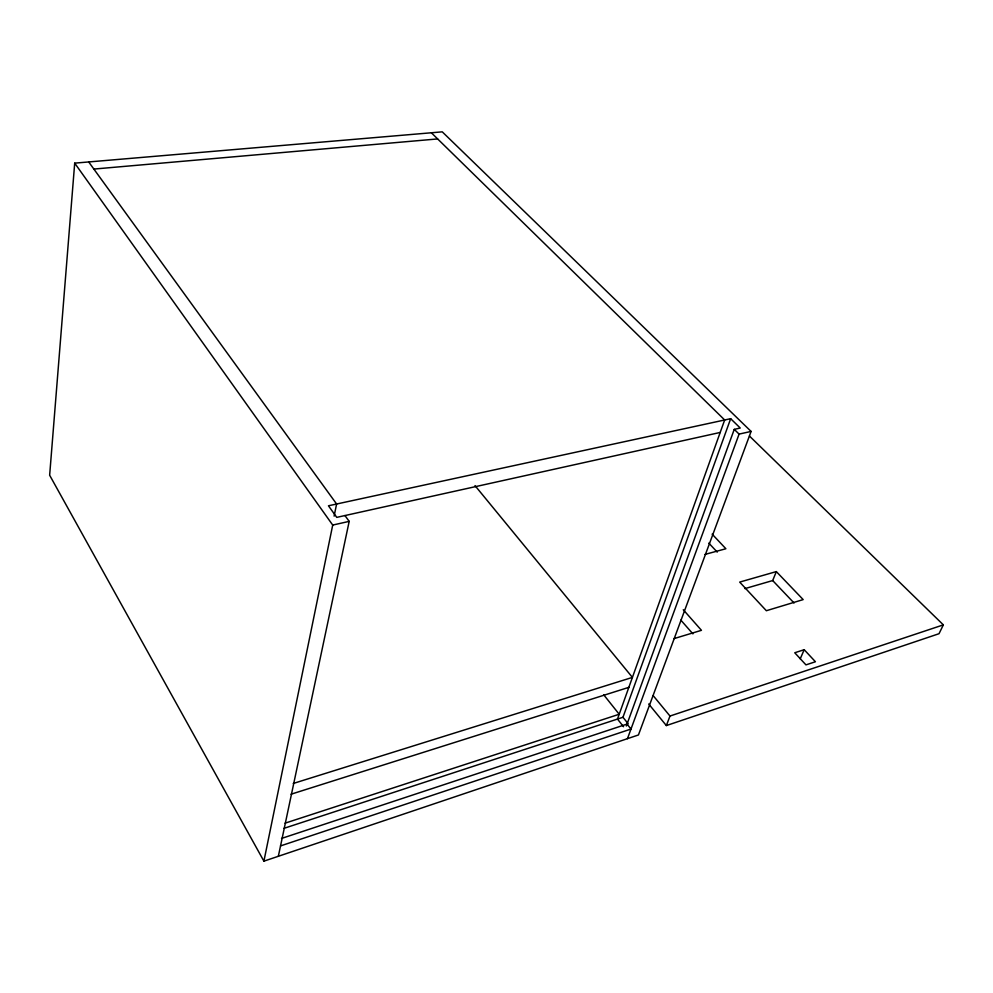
<?xml version="1.0" encoding="UTF-8"?>
<svg xmlns="http://www.w3.org/2000/svg" width="993" height="993" viewBox="0 0 993 993"><rect width="100%" height="100%" fill="white"/><g stroke="black" fill="none" stroke-linecap="round" stroke-linejoin="round"><path stroke-width="1.49" d="M74.698 163.137L49.65 475.225L263.902 861.154L638.437 734.969L751.093 431.421L442.257 131.846L74.698 163.137L332.717 525.061L263.902 861.154M334.12 516.149L336.602 504.01L88.7 161.946M278.338 856.289L349.188 521.375L344.956 515.553M283.961 828.348L622.971 717.269L730.662 418.686L740.257 428.033L734.249 429.361L626.347 725.995M627.464 738.668L739.09 434.102L751.093 431.421M648.714 704L666.353 725.573L669.99 716.04L943.35 624.87L749.454 436.026M744.924 588.613L772.691 580.557L776.327 571.596L803.176 599.598L766.36 610.72L739.686 582.097L776.327 571.596M800.234 658.843L804.193 649.695L815.427 661.748L805.956 664.876L794.748 652.761L804.193 649.695M943.35 624.87L939.018 633.708L666.353 725.573M280.535 845.912L630.989 729.048L627.042 724.083L281.528 838.44M285.053 823.172L619.21 714.252L603.769 694.877M291.036 794.214L628.842 687.355M293.233 783.477L632.417 677.4L475.002 485.614M674.185 638.561L701.455 630.319L683.271 609.727M704.993 554.404L725.883 548.744L712.142 534.147M332.717 525.061L349.188 521.375M720.198 432.451L336.764 517.365L328.447 505.785L730.662 418.686M93.851 169.071L437.64 138.933M431.359 132.777L724.667 419.977L617.485 719.069L623.554 726.727M734.249 429.361L739.09 434.102M772.691 580.557L794.04 602.987M708.816 543.109L717.231 552.108M680.85 620.129L692.903 633.869M653.233 695.696L669.99 716.04M622.971 717.269L628.184 723.81"/></g></svg>
